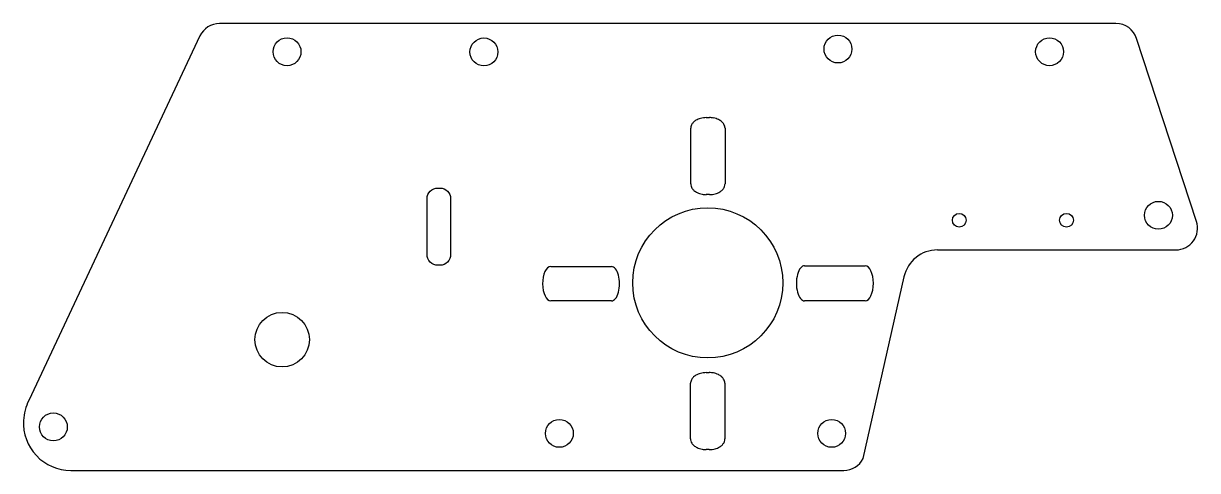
# Model space of a CAD drawing. Header units: millimetres. Extents: x -149 to 125, y -768 to -664.
import ezdxf

# ---------------------------------------------------------------- set-up
doc = ezdxf.new("R2010")
doc.units = ezdxf.units.MM
doc.header["$MEASUREMENT"] = 0

msp = doc.modelspace()

# ---------------------------------------------------------------- linework, layer by layer
for p, q in [((106.07, -664.35), (-102.96, -664.35)), ((-107.53, -667.25), (-147.48, -752.16)), ((124.83, -710.48), (110.87, -667.83)), ((10.53, -686.28), (11.26, -686.28)), ((6.9, -701.73), (6.9, -688.77)), ((14.9, -688.77), (14.9, -701.73)), ((11.26, -704.22), (10.53, -704.22)), ((64.44, -717.1), (120.03, -717.1)), ((-25.74, -720.98), (-11.58, -720.98)), ((33.44, -720.78), (47.59, -720.78)), ((47.11, -765.68), (56.64, -723.34)), ((-11.58, -728.98), (-25.74, -728.98)), ((47.59, -728.98), (33.44, -728.98)), ((10.5, -745.69), (11.23, -745.69)), ((6.87, -761.14), (6.87, -748.18)), ((14.87, -748.18), (14.87, -761.14)), ((11.23, -763.63), (10.5, -763.63)), ((-137.67, -768.49), (42.58, -768.49))]:
    msp.add_line(p, q)
msp.add_lwpolyline([(-52.08, -720.68, -0.414214), (-54.58, -718.18), (-54.58, -705.18, -0.414214), (-52.08, -702.68), (-51.58, -702.68, -0.414214), (-49.08, -705.18), (-49.08, -718.18, -0.414214), (-51.58, -720.68)], format="xyb", close=True)
for centre, radius in [((-87.23, -670.94), 3.25), ((-41.33, -670.97), 3.25), ((41.24, -670.3), 3.25), ((90.57, -670.94), 3.25), ((115.97, -709.04), 3.25), ((10.87, -724.78), 17.5), ((69.53, -710.2), 1.6), ((94.53, -710.2), 1.6), ((-88.38, -738.01), 6.35), ((-141.72, -758.33), 3.25), ((-23.73, -759.84), 3.25), ((39.77, -759.84), 3.25)]:
    msp.add_circle(centre, radius)
for centre, radius, start, end in [((-102.96, -669.4), 5.05, 90, 154.7989), ((106.07, -669.4), 5.05, 18.1209, 90), ((9.71, -689.56), 3.1, 120.8561, 136.3902), ((10.27, -690.49), 4.17, 105.1904, 120.8393), ((10.52, -691.38), 5.1, 89.8006, 105.2932), ((11.27, -691.49), 5.21, 79.417, 90.108), ((11.41, -690.8), 4.51, 64.1424, 79.5895), ((11.89, -689.83), 3.42, 48.6005, 64.1831), ((8.63, -688.77), 1.73, 169.2757, 180.1006), ((8.75, -688.8), 1.85, 153.1149, 169.1081), ((9.13, -689), 2.28, 136.4782, 152.9124), ((12.5, -689.13), 2.5, 32.4696, 48.5347), ((12.96, -688.83), 1.95, 16.1912, 32.3243), ((13.16, -688.77), 1.74, -0.0746, 16.0315), ((8.64, -701.73), 1.74, 179.9259, 196.0315), ((8.84, -701.67), 1.95, 196.1912, 212.3243), ((9.3, -701.37), 2.5, 212.4696, 228.5347), ((9.91, -700.67), 3.42, 228.6005, 244.1831), ((12.08, -700.94), 3.1, 300.8561, 316.3902), ((12.67, -701.5), 2.28, 316.4782, 332.9124), ((13.05, -701.7), 1.85, 333.1149, 349.1081), ((13.17, -701.73), 1.73, -10.7243, 0.1006), ((10.38, -699.7), 4.51, 244.1424, 259.5895), ((10.52, -699.02), 5.21, 259.417, 270.108), ((11.28, -699.12), 5.1, 269.8006, 285.2932), ((11.53, -700.01), 4.17, 285.1904, 300.8393), ((120.03, -712.05), 5.05, -90, 18.1209), ((64.44, -725.1), 8, 90, 167.3105), ((-25.74, -721.93), 0.953, 90.6202, 90.6313), ((-25.74, -721.93), 0.953, 89.9643, 90), ((8.72, -748.2), 1.85, 153.1149, 169.1081), ((9.1, -748.41), 2.28, 136.4782, 152.9124), ((9.68, -748.97), 3.1, 120.8561, 136.3902), ((10.24, -749.9), 4.17, 105.1904, 120.8393), ((10.49, -750.79), 5.1, 89.8006, 105.2932), ((11.24, -750.89), 5.21, 79.417, 90.108), ((11.38, -750.21), 4.51, 64.1424, 79.5895), ((11.86, -749.24), 3.42, 48.6005, 64.1831), ((12.47, -748.54), 2.5, 32.4696, 48.5347), ((12.93, -748.24), 1.95, 16.1912, 32.3243), ((8.6, -748.18), 1.73, 169.2757, 180.1006), ((13.13, -748.18), 1.74, -0.0741, 16.0315), ((-135.99, -757.56), 12.7, 154.7989, 176.7034), ((-137.67, -757.47), 11.02, 176.7017, 270), ((8.61, -761.14), 1.74, 179.9254, 196.0315), ((8.81, -761.07), 1.95, 196.1912, 212.3243), ((9.27, -760.78), 2.5, 212.4696, 228.5347), ((9.88, -760.08), 3.42, 228.6005, 244.1831), ((10.35, -759.11), 4.51, 244.1424, 259.5895), ((10.49, -758.42), 5.21, 259.417, 270.108), ((11.25, -758.53), 5.1, 269.8006, 285.2932), ((11.5, -759.42), 4.17, 285.1904, 300.8393), ((12.05, -760.35), 3.1, 300.8561, 316.3902), ((12.64, -760.91), 2.28, 316.4782, 332.9124), ((13.02, -761.11), 1.85, 333.1149, 349.1081), ((13.14, -761.14), 1.73, -10.7243, 0.1006), ((42.58, -763.44), 5.05, 270, 333.7422)]:
    msp.add_arc(centre, radius, start, end)
for centre, major_axis, ratio, start_param, end_param in [((-25.74, -724.98), (0, 4), 0.4735, 0.005856, 3.14169), ((-25.74, -724.98), (0, 4), 0.4735, 0.000313, 0.005759), ((-11.58, -724.98), (0, 4), 0.474145, 3.141593, 6.283619), ((33.44, -724.88), (0, 4.1), 0.462906, 0, 3.141593), ((47.59, -724.88), (0, 4.1), 0.462906, 3.141593, 6.283185)]:
    msp.add_ellipse(centre, major_axis=major_axis, ratio=ratio, start_param=start_param, end_param=end_param)

doc.saveas('drawing.dxf')
